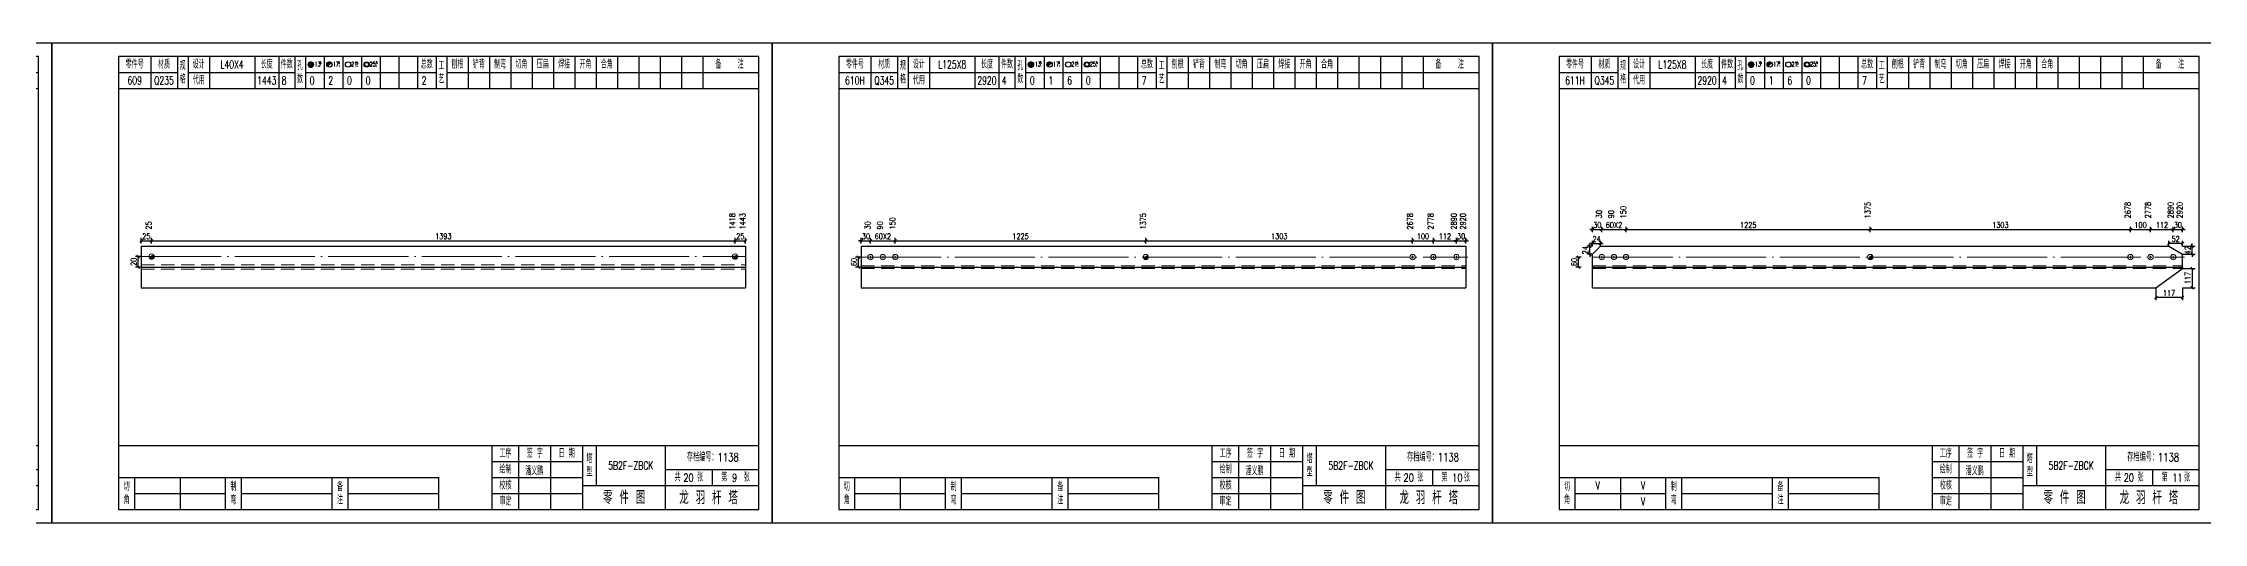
# Model space of a CAD drawing. Header units: millimetres. Extents: x 0 to 30240, y -10896 to -1348.
# Drawn here: x 2157 to 2967, y -4617 to -4437 of the extents above; entities that cross this region are included whole.
import ezdxf
from ezdxf.enums import TextEntityAlignment as Align

# ---------------------------------------------------------------- set-up
doc = ezdxf.new("R2010")
doc.units = ezdxf.units.MM
doc.header["$LTSCALE"] = 20
doc.header["$PDMODE"] = 1
doc.linetypes.add('DASHDOT2X', pattern=[1.75, 1.5, -0.125, 0, -0.125])
doc.linetypes.add('HIDDEN', pattern=[0.375, 0.25, -0.125])
for name, color, linetype, lineweight in [('1', 7, 'Continuous', 25), ('11', 3, 'Continuous', 13), ('2', 1, 'HIDDEN', 13), ('5', 1, 'Continuous', 13), ('7', 2, 'DASHDOT2X', 13)]:
    doc.layers.add(name, color=color, linetype=linetype, lineweight=lineweight)
doc.styles.get("Standard").update_dxf_attribs({"font": 'simplex', "width": 0.7, "bigfont": 'gbhzfs.shx'})
doc.styles.add('SYMBOL_TXT', font='txt.shx', dxfattribs={"width": 0.6})
doc.styles.add('TITLE_TXT', font='simplex.shx', dxfattribs={"width": 0.75, "height": 2.5, "bigfont": 'gbhzfs.shx'})
doc.dimstyles.get("Standard").update_dxf_attribs({"dimtxt": 2.1, "dimasz": 1, "dimexe": 1.05, "dimexo": 0, "dimgap": 0.63, "dimtad": 1, "dimzin": 0, "dimdsep": 46, "dimtxsty": 'standard', "dimblk": 'OBLIQUE', "dimblk1": 'OBLIQUE', "dimblk2": 'OBLIQUE', "dimcen": 0.09, "dimadec": 0, "dimazin": 0, "dimtfac": 1, "dimtdec": 1, "dimtix": 1, "dimtmove": 0, "dimatfit": 3, "dimfxl": 0, "dimtolj": 1, "dimtzin": 0, "dimarcsym": 0})
pattern_1 = [(0, (-3, 0), (0, 0.0125), [])]

# ---------------------------------------------------------------- blocks, each defined once
blk = doc.blocks.new('M12_HOLE')
h = blk.add_hatch()
h.set_pattern_fill('LINE', scale=0.1, style=0)
h.set_pattern_definition(pattern_1)
h.paths.add_polyline_path([(-5, 0, 1), (-1, 0, 1)])
at = {"color": 7}
blk.add_circle((-3, 0), 2, dxfattribs=at)
at = {"color": 7, "attachment_point": 1, "style": 'SYMBOL_TXT'}
for s, insert, char_height, width in [('13\\f??|b0|i0|c0|p54;.', (-0.1, 2.1), 3.5, 5.707), ('5', (3.7, 2.3), 1.8, 2.931)]:
    blk.add_mtext(s, dxfattribs=dict(at, insert=insert, char_height=char_height, width=width))
blk = doc.blocks.new('M16_HOLE')
h = blk.add_hatch()
h.set_pattern_fill('LINE', scale=0.1, style=0)
h.set_pattern_definition(pattern_1)
h.paths.add_polyline_path([(-1.6, 1.4, 0.668179), (-5, 0, 0.198912), (-4.4, -1.4)])
at = {"color": 7}
blk.add_circle((-3, 0), 2, dxfattribs=at)
at = {"color": 7, "attachment_point": 1, "style": 'SYMBOL_TXT'}
for s, insert, char_height, width in [('17.', (-0.4, 2.1), 3.5, 6.316), ('5', (3.6, 2.3), 1.8, 1.822)]:
    blk.add_mtext(s, dxfattribs=dict(at, insert=insert, char_height=char_height, width=width))
blk = doc.blocks.new('M20_HOLE')
at = {"color": 7}
blk.add_circle((-3, 0), 2, dxfattribs=at)
at = {"color": 7, "attachment_point": 1, "style": 'SYMBOL_TXT'}
for s, insert, char_height, width in [('21.', (-0.7, 2), 3.5, 6.074), ('5', (3.3, 2), 1.8, 1.458)]:
    blk.add_mtext(s, dxfattribs=dict(at, insert=insert, char_height=char_height, width=width))
blk = doc.blocks.new('M24_HOLE')
at = {"color": 7}
for radius in [2, 1.5]:
    blk.add_circle((-3, 0), radius, dxfattribs=at)
at = {"color": 7, "attachment_point": 1, "style": 'SYMBOL_TXT'}
for s, insert, char_height, width in [('25.', (-0.7, 2.1), 3.5, 2.429), ('5', (3.9, 2.3), 1.8, 1.944)]:
    blk.add_mtext(s, dxfattribs=dict(at, insert=insert, char_height=char_height, width=width))
blk = doc.blocks.new('JgCard')
for p, q in [((270, 180), (0, 180)), ((0, 180), (0, 0)), ((270, 0), (270, 180)), ((265, 175), (25, 175)), ((25, 175), (25, 5)), ((37, 175), (37, 163)), ((47, 175), (47, 163)), ((51, 175), (51, 163)), ((59, 175), (59, 163)), ((76, 175), (76, 163)), ((85, 175), (85, 163)), ((91, 175), (91, 163)), ((95, 175), (95, 163)), ((102, 175), (102, 163)), ((109, 175), (109, 163)), ((116, 175), (116, 163)), ((123, 175), (123, 163)), ((130, 175), (130, 163)), ((137, 175), (137, 163)), ((144, 175), (144, 163)), ((148, 175), (148, 163)), ((156, 175), (156, 163)), ((164, 175), (164, 163)), ((172, 175), (172, 163)), ((180, 175), (180, 163)), ((188, 175), (188, 163)), ((196, 175), (196, 163)), ((204, 175), (204, 163)), ((212, 175), (212, 163)), ((220, 175), (220, 163)), ((228, 175), (228, 163)), ((236, 175), (236, 163)), ((244, 175), (244, 163)), ((265, 5), (265, 175)), ((25, 169), (47, 169)), ((25, 163), (265, 163)), ((51, 169), (91, 169)), ((95, 169), (144, 169)), ((148, 169), (265, 169)), ((25, 29), (265, 29)), ((165, 5), (165, 29)), ((175, 5), (175, 29)), ((187, 5), (187, 29)), ((199, 5), (199, 29)), ((204, 29), (204, 14)), ((230, 5), (230, 29)), ((25, 17), (145, 17)), ((31, 5), (31, 17)), ((48, 17), (48, 5)), ((65, 5), (65, 17)), ((71, 5), (71, 17)), ((105, 5), (105, 17)), ((111, 5), (111, 17)), ((145, 5), (145, 17)), ((165, 23), (199, 23)), ((165, 17), (199, 17)), ((230, 20), (265, 20)), ((247.5, 20), (247.5, 14)), ((31, 11), (65, 11)), ((71, 11), (105, 11)), ((111, 11), (145, 11)), ((165, 11), (199, 11)), ((199, 14), (265, 14)), ((0, 0), (270, 0)), ((25, 5), (265, 5))]:
    blk.add_line(p, q)
blk.add_lwpolyline([(96.03, 171.99, -1), (98.03, 171.99, -1)], format="xyb", close=True)
blk.add_point((145, 96))
at = {"xscale": 0.5, "yscale": 0.5, "zscale": 0.5}
for name, p in [('M12_HOLE', (98.53, 171.99)), ('M16_HOLE', (105.5, 172)), ('M20_HOLE', (112.5, 172)), ('M24_HOLE', (119.5, 172))]:
    blk.add_blockref(name, p, dxfattribs=at)
at = {"style": 'TITLE_TXT', "width": 0.75}
for s, height, p in [('存档编号：1138', 3.076, (238.02, 23.07)), ('潘义鹏', 3, (177.45, 17.91)), ('龙 羽 杆 塔', 5, (235.17, 6.97))]:
    blk.add_text(s, height=height, dxfattribs=at).set_placement(p)
at = {"attachment_point": 5, "style": 'TITLE_TXT'}
for s, insert, char_height, width in [('零件号', (31, 172), 3, 15), ('材质', (42, 172), 3, 8), ('规格', (49, 169), 3, 4), ('设计', (55, 172), 3, 8), ('长度', (80.5, 172), 3, 8), ('件数', (88, 172), 3, 6), ('孔数', (93, 169), 3, 4), ('总数', (140.5, 172), 3, 7), ('工\\P艺', (146, 169), 3, 4), ('刨根', (152, 172), 3, 8), ('铲背', (160, 172), 3, 8), ('制弯', (168, 172), 3, 8), ('切角', (176, 172), 3, 8), ('压扁', (184, 172), 3, 8), ('焊接', (192, 172), 3, 8), ('开角', (200, 172), 3, 8), ('合角', (208, 172), 3, 8), ('备    注', (254, 172), 3, 22), ('代用', (55, 166), 3, 8), ('工序', (170, 26), 3, 10), ('签 字', (181, 26), 3, 12), ('日 期', (193, 26), 3, 12), ('塔\\P型', (201.5, 21.5), 3, 5), ('绘制', (170, 20), 3, 10), ('共    张', (238.75, 17), 3, 17.5), ('第    张', (256.25, 17), 3, 17.5), ('切\\P角', (28, 11), 3, 6), ('制\\P弯', (68, 11), 3, 6), ('备\\P注', (108, 11), 3, 6), ('校核', (170, 14), 3, 10), ('审定', (170, 8), 3, 10), ('零 件 图', (214.5, 9.5), 5, 31)]:
    blk.add_mtext(s, dxfattribs=dict(at, insert=insert, char_height=char_height, width=width))
blk = doc.blocks.new('M16')
for p, q in [((-0.71, -0.71), (0.71, 0.71)), ((-0.4, 0), (0.4, 0)), ((0, 0.4), (0, -0.4))]:
    blk.add_line(p, q)
blk.add_circle((0, 0), 1)
for radius in [0.8, 0.6, 0.4, 0.2]:
    blk.add_arc((0, 0), radius, 225, 45)
blk = doc.blocks.new('_Oblique')
at = {"color": 0, "linetype": 'ByBlock', "lineweight": -2}
blk.add_line((-0.5, -0.5), (0.5, 0.5), dxfattribs=at)
blk = doc.blocks.new('*D6578')
at = {"layer": '11', "color": 0, "lineweight": -2}
for p, q in [((2953.63, -4513.48), (2953.63, -4511.38)), ((2958.7, -4513.48), (2958.7, -4511.38)), ((2958.7, -4512.43), (2953.63, -4512.43))]:
    blk.add_line(p, q, dxfattribs=at)
at = {"layer": 'Defpoints', "color": 0}
for p in [(2953.63, -4512.43), (2953.63, -4513.48), (2958.7, -4513.48)]:
    blk.add_point(p, dxfattribs=at)
at = {"layer": '11', "color": 0, "lineweight": -2, "rotation": 180}
blk.add_blockref('_Oblique', (2953.63, -4512.43), dxfattribs=at)
at = {"layer": '11', "color": 0, "lineweight": -2}
blk.add_blockref('_Oblique', (2958.7, -4512.43), dxfattribs=at)
at = {"layer": '11', "color": 0, "insert": (2956.16, -4510.75), "char_height": 2.1, "attachment_point": 5}
blk.add_mtext('\\A1;52', dxfattribs=at)
blk = doc.blocks.new('*D6579')
at = {"layer": '11', "color": 0, "lineweight": -2}
for p, q in [((2958.7, -4513.48), (2963.43, -4513.48)), ((2958.7, -4516.47), (2963.43, -4516.47)), ((2962.38, -4513.48), (2962.38, -4512.48)), ((2962.38, -4516.47), (2962.38, -4513.48)), ((2962.38, -4516.47), (2962.38, -4517.47))]:
    blk.add_line(p, q, dxfattribs=at)
at = {"layer": 'Defpoints', "color": 0}
for p in [(2958.7, -4513.48), (2958.7, -4516.47), (2962.38, -4513.48)]:
    blk.add_point(p, dxfattribs=at)
at = {"layer": '11', "color": 0, "lineweight": -2}
for p, rotation in [((2962.38, -4513.48), 270), ((2962.38, -4516.47), 90)]:
    blk.add_blockref('_Oblique', p, dxfattribs=dict(at, rotation=rotation))
at = {"layer": '11', "color": 0, "insert": (2960.7, -4514.97), "char_height": 2.1, "attachment_point": 5, "rotation": 90}
blk.add_mtext('\\A1;42', dxfattribs=at)
blk = doc.blocks.new('*D6580')
at = {"layer": '11', "color": 0, "lineweight": -2}
for p, q in [((2948.7, -4529.02), (2948.7, -4533.75)), ((2958.7, -4532.7), (2948.7, -4532.7)), ((2958.7, -4529.02), (2958.7, -4533.75))]:
    blk.add_line(p, q, dxfattribs=at)
at = {"layer": 'Defpoints', "color": 0}
for p in [(2948.7, -4529.02), (2948.7, -4532.7), (2958.7, -4529.02)]:
    blk.add_point(p, dxfattribs=at)
at = {"layer": '11', "color": 0, "lineweight": -2, "rotation": 180}
blk.add_blockref('_Oblique', (2948.7, -4532.7), dxfattribs=at)
at = {"layer": '11', "color": 0, "lineweight": -2}
blk.add_blockref('_Oblique', (2958.7, -4532.7), dxfattribs=at)
at = {"layer": '11', "color": 0, "insert": (2953.7, -4531.02), "char_height": 2.1, "attachment_point": 5}
blk.add_mtext('\\A1;117', dxfattribs=at)
blk = doc.blocks.new('*D6581')
at = {"layer": '11', "color": 0, "lineweight": -2}
for p, q in [((2958.7, -4521.75), (2963.43, -4521.75)), ((2962.38, -4521.75), (2962.38, -4529.02)), ((2958.7, -4529.02), (2963.43, -4529.02))]:
    blk.add_line(p, q, dxfattribs=at)
at = {"layer": 'Defpoints', "color": 0}
for p in [(2958.7, -4521.75), (2958.7, -4529.02), (2962.38, -4529.02)]:
    blk.add_point(p, dxfattribs=at)
at = {"layer": '11', "color": 0, "lineweight": -2}
for p, rotation in [((2962.38, -4521.75), 90), ((2962.38, -4529.02), 270)]:
    blk.add_blockref('_Oblique', p, dxfattribs=dict(at, rotation=rotation))
at = {"layer": '11', "color": 0, "insert": (2960.7, -4525.39), "char_height": 2.1, "attachment_point": 5, "rotation": 90}
blk.add_mtext('\\A1;117', dxfattribs=at)
blk = doc.blocks.new('*D6582')
at = {"layer": '11', "color": 0, "lineweight": -2}
for p, q in [((2737.6, -4513.48), (2737.6, -4511.38)), ((2740.58, -4513.48), (2740.58, -4511.38)), ((2737.6, -4512.43), (2736.6, -4512.43)), ((2737.6, -4512.43), (2740.58, -4512.43)), ((2740.58, -4512.43), (2741.58, -4512.43))]:
    blk.add_line(p, q, dxfattribs=at)
at = {"layer": 'Defpoints', "color": 0}
for p in [(2737.6, -4513.48), (2740.58, -4512.43), (2740.58, -4513.48)]:
    blk.add_point(p, dxfattribs=at)
at = {"layer": '11', "color": 0, "lineweight": -2}
blk.add_blockref('_Oblique', (2737.6, -4512.43), dxfattribs=at)
at = {"layer": '11', "color": 0, "lineweight": -2, "rotation": 180}
blk.add_blockref('_Oblique', (2740.58, -4512.43), dxfattribs=at)
at = {"layer": '11', "color": 0, "insert": (2739.09, -4510.75), "char_height": 2.1, "attachment_point": 5}
blk.add_mtext('\\A1;24', dxfattribs=at)
blk = doc.blocks.new('*D6583')
at = {"layer": '11', "color": 0, "lineweight": -2}
for p, q in [((2737.6, -4513.48), (2735.5, -4513.48)), ((2737.6, -4516.47), (2735.5, -4516.47)), ((2736.55, -4513.48), (2736.55, -4512.48)), ((2736.55, -4516.47), (2736.55, -4513.48)), ((2736.55, -4516.47), (2736.55, -4517.47))]:
    blk.add_line(p, q, dxfattribs=at)
at = {"layer": 'Defpoints', "color": 0}
for p in [(2736.55, -4513.48), (2737.6, -4513.48), (2737.6, -4516.47)]:
    blk.add_point(p, dxfattribs=at)
at = {"layer": '11', "color": 0, "lineweight": -2}
for p, rotation in [((2736.55, -4513.48), 270), ((2736.55, -4516.47), 90)]:
    blk.add_blockref('_Oblique', p, dxfattribs=dict(at, rotation=rotation))
at = {"layer": '11', "color": 0, "insert": (2734.87, -4514.97), "char_height": 2.1, "attachment_point": 5, "rotation": 90}
blk.add_mtext('\\A1;24', dxfattribs=at)
blk = doc.blocks.new('*D6584')
at = {"layer": '11', "color": 0, "lineweight": -2}
for p, q in [((2955.26, -4507.18), (2954.26, -4507.18)), ((2955.26, -4508.23), (2955.26, -4506.13)), ((2955.26, -4507.18), (2958.7, -4507.18)), ((2958.7, -4508.23), (2958.7, -4506.13)), ((2958.7, -4507.18), (2959.7, -4507.18))]:
    blk.add_line(p, q, dxfattribs=at)
at = {"layer": 'Defpoints', "color": 0}
for p in [(2955.26, -4508.23), (2958.7, -4507.18), (2958.7, -4508.23)]:
    blk.add_point(p, dxfattribs=at)
at = {"layer": '11', "color": 0, "lineweight": -2}
blk.add_blockref('_Oblique', (2955.26, -4507.18), dxfattribs=at)
at = {"layer": '11', "color": 0, "lineweight": -2, "rotation": 180}
blk.add_blockref('_Oblique', (2958.7, -4507.18), dxfattribs=at)
at = {"layer": '11', "color": 0, "insert": (2956.98, -4505.5), "char_height": 2.1, "attachment_point": 5}
blk.add_mtext('\\A1;30', dxfattribs=at)
blk = doc.blocks.new('*D6590')
at = {"layer": '11', "color": 0, "lineweight": -2}
for p, q in [((2737.6, -4507.18), (2736.6, -4507.18)), ((2737.6, -4508.23), (2737.6, -4506.13)), ((2737.6, -4507.18), (2741.04, -4507.18)), ((2741.04, -4508.23), (2741.04, -4506.13)), ((2741.04, -4507.18), (2742.04, -4507.18))]:
    blk.add_line(p, q, dxfattribs=at)
at = {"layer": 'Defpoints', "color": 0}
for p in [(2737.6, -4508.23), (2741.04, -4507.18), (2741.04, -4508.23)]:
    blk.add_point(p, dxfattribs=at)
at = {"layer": '11', "color": 0, "lineweight": -2}
blk.add_blockref('_Oblique', (2737.6, -4507.18), dxfattribs=at)
at = {"layer": '11', "color": 0, "lineweight": -2, "rotation": 180}
blk.add_blockref('_Oblique', (2741.04, -4507.18), dxfattribs=at)
at = {"layer": '11', "color": 0, "insert": (2739.32, -4505.5), "char_height": 2.1, "attachment_point": 5}
blk.add_mtext('\\A1;30', dxfattribs=at)
blk = doc.blocks.new('M20')
for p, q in [((-0.5, 0), (0.5, 0)), ((0, -0.5), (0, 0.5))]:
    blk.add_line(p, q)
blk.add_circle((0, 0), 1)
blk = doc.blocks.new('*D6592')
at = {"layer": '11', "color": 0, "lineweight": -2}
for p, q in [((2686.56, -4511.38), (2685.56, -4511.38)), ((2686.56, -4512.43), (2686.56, -4510.33)), ((2686.56, -4511.38), (2690, -4511.38)), ((2690, -4512.43), (2690, -4510.33)), ((2690, -4511.38), (2691, -4511.38))]:
    blk.add_line(p, q, dxfattribs=at)
at = {"layer": 'Defpoints', "color": 0}
for p in [(2690, -4511.38), (2686.56, -4512.43), (2690, -4512.43)]:
    blk.add_point(p, dxfattribs=at)
at = {"layer": '11', "color": 0, "lineweight": -2}
blk.add_blockref('_Oblique', (2686.56, -4511.38), dxfattribs=at)
at = {"layer": '11', "color": 0, "lineweight": -2, "rotation": 180}
blk.add_blockref('_Oblique', (2690, -4511.38), dxfattribs=at)
at = {"layer": '11', "color": 0, "insert": (2688.28, -4509.7), "char_height": 2.1, "attachment_point": 5}
blk.add_mtext('\\A1;30', dxfattribs=at)
blk = doc.blocks.new('*D6598')
at = {"layer": '11', "color": 0, "lineweight": -2}
for p, q in [((2463.4, -4511.38), (2462.4, -4511.38)), ((2463.4, -4512.43), (2463.4, -4510.33)), ((2463.4, -4511.38), (2466.84, -4511.38)), ((2466.84, -4512.43), (2466.84, -4510.33)), ((2466.84, -4511.38), (2467.84, -4511.38))]:
    blk.add_line(p, q, dxfattribs=at)
at = {"layer": 'Defpoints', "color": 0}
for p in [(2466.84, -4511.38), (2463.4, -4512.43), (2466.84, -4512.43)]:
    blk.add_point(p, dxfattribs=at)
at = {"layer": '11', "color": 0, "lineweight": -2}
blk.add_blockref('_Oblique', (2463.4, -4511.38), dxfattribs=at)
at = {"layer": '11', "color": 0, "lineweight": -2, "rotation": 180}
blk.add_blockref('_Oblique', (2466.84, -4511.38), dxfattribs=at)
at = {"layer": '11', "color": 0, "insert": (2465.12, -4509.7), "char_height": 2.1, "attachment_point": 5}
blk.add_mtext('\\A1;30', dxfattribs=at)

msp = doc.modelspace()

# ---------------------------------------------------------------- linework, layer by layer
at = {"layer": '1'}
for p, q in [((2193.4, -4513.482), (2193.4, -4529.022)), ((2193.4, -4513.482), (2420, -4513.482)), ((2420, -4513.482), (2420, -4529.022)), ((2463.4, -4513.482), (2690, -4513.482)), ((2463.4, -4513.482), (2463.4, -4529.022)), ((2690, -4513.482), (2690, -4529.022)), ((2737.6, -4516.466), (2740.581, -4513.482)), ((2737.6, -4521.252), (2737.6, -4516.466)), ((2740.581, -4513.482), (2953.626, -4513.482)), ((2953.626, -4513.482), (2958.7, -4516.466)), ((2958.7, -4521.252), (2958.7, -4516.466)), ((2193.4, -4521.252), (2420, -4521.252)), ((2463.4, -4521.252), (2690, -4521.252)), ((2737.6, -4521.252), (2958.7, -4521.252)), ((2737.6, -4529.022), (2737.6, -4521.252)), ((2948.705, -4529.022), (2958.7, -4521.749)), ((2958.7, -4521.252), (2958.7, -4521.749)), ((2193.4, -4529.022), (2420, -4529.022)), ((2463.4, -4529.022), (2690, -4529.022)), ((2737.6, -4529.022), (2948.705, -4529.022))]:
    msp.add_line(p, q, dxfattribs=at)
at = {"layer": '2'}
for p, q in [((2193.4, -4520.475), (2420, -4520.475)), ((2193.4, -4522.029), (2420, -4522.029)), ((2463.4, -4520.755), (2690, -4520.755)), ((2463.4, -4521.749), (2690, -4521.749)), ((2737.6, -4520.755), (2958.7, -4520.755)), ((2737.6, -4521.749), (2958.7, -4521.749))]:
    msp.add_line(p, q, dxfattribs=at)
at = {"layer": '7'}
for p, q in [((2193.4, -4517.367), (2420.295, -4517.367)), ((2463.4, -4517.522), (2690.76, -4517.522)), ((2737.6, -4517.522), (2959.46, -4517.522))]:
    msp.add_line(p, q, dxfattribs=at)

# ---------------------------------------------------------------- block references
at = {"layer": '1'}
for p in [(1890, -4617.252), (2160, -4617.252), (2430, -4617.252), (2700, -4617.252)]:
    msp.add_blockref('JgCard', p, dxfattribs=at)
at = {"layer": '5'}
for name, p in [('M16', (2197.326, -4517.367)), ('M16', (2416.095, -4517.367)), ('M20', (2466.84, -4517.522)), ('M20', (2471.495, -4517.522)), ('M20', (2476.151, -4517.522)), ('M16', (2570.088, -4517.522)), ('M20', (2670.111, -4517.522)), ('M20', (2677.87, -4517.522)), ('M20', (2686.56, -4517.522)), ('M20', (2741.04, -4517.522)), ('M20', (2745.583, -4517.522)), ('M20', (2750.125, -4517.522)), ('M16', (2841.699, -4517.522)), ('M20', (2939.21, -4517.522)), ('M20', (2946.781, -4517.522)), ('M20', (2955.26, -4517.522))]:
    msp.add_blockref(name, p, dxfattribs=at)

# ---------------------------------------------------------------- texts
at = {"style": 'TITLE_TXT', "width": 0.75}
for s, p in [('20', (2396.702, -4601.79)), ('9', (2414.929, -4601.835)), ('20', (2666.702, -4601.79)), ('10', (2684.929, -4601.835)), ('20', (2936.702, -4601.79)), ('11', (2954.929, -4601.835))]:
    msp.add_text(s, height=3, dxfattribs=at).set_placement(p)
at = {"layer": '1', "width": 0.7}
for s, p in [('L40X4', (2227.5, -4445.252)), ('L125X8', (2497.5, -4445.252)), ('L125X8', (2767.5, -4445.252)), ('609', (2191, -4451.252)), ('Q235', (2202, -4451.252)), ('1443', (2240.5, -4451.252)), ('8', (2247, -4451.252)), ('0', (2257.5, -4451.252)), ('2', (2264.5, -4451.252)), ('0', (2271.5, -4451.252)), ('0', (2278.5, -4451.252)), ('2', (2299.5, -4451.252)), ('610H', (2461, -4451.252)), ('Q345', (2472, -4451.252)), ('2920', (2510.5, -4451.252)), ('4', (2517, -4451.252)), ('0', (2527.5, -4451.252)), ('1', (2534.5, -4451.252)), ('6', (2541.5, -4451.252)), ('0', (2548.5, -4451.252)), ('7', (2569.5, -4451.252)), ('611H', (2731, -4451.252)), ('Q345', (2742, -4451.252)), ('2920', (2780.5, -4451.252)), ('4', (2787, -4451.252)), ('0', (2797.5, -4451.252)), ('1', (2804.5, -4451.252)), ('6', (2811.5, -4451.252)), ('0', (2818.5, -4451.252)), ('7', (2839.5, -4451.252)), ('V', (2739.5, -4603.252)), ('V', (2756.5, -4603.252)), ('V', (2756.5, -4609.252))]:
    msp.add_text(s, height=3, dxfattribs=at).set_placement(p, align=Align.MIDDLE_CENTER)
for s, p in [('1418', (2416.074, -4507.182)), ('1443', (2420, -4507.182)), ('150', (2476.154, -4507.182)), ('1375', (2570.121, -4507.182)), ('2678', (2670.158, -4507.182)), ('2778', (2677.918, -4507.182)), ('2890', (2686.609, -4507.182)), ('2920', (2690, -4507.182)), ('30', (2741.04, -4502.982)), ('90', (2745.583, -4502.982)), ('150', (2750.125, -4502.982)), ('1375', (2841.73, -4502.982)), ('2678', (2939.252, -4502.982)), ('2778', (2946.822, -4502.982)), ('2890', (2955.312, -4502.982)), ('2920', (2958.7, -4502.982)), ('25', (2197.303, -4507.182)), ('30', (2466.843, -4507.182)), ('90', (2471.498, -4507.182))]:
    msp.add_text(s, height=2.1, rotation=90, dxfattribs=at).set_placement(p)
at = {"layer": '1', "char_height": 3, "width": 26, "attachment_point": 5}
for insert in [(2377, -4595.752), (2647, -4595.752), (2917, -4595.752)]:
    msp.add_mtext('5B2F-ZBCK', dxfattribs=dict(at, insert=insert))

# ---------------------------------------------------------------- dimensions: what is measured, and where the dimension line sits
at = {"layer": '1'}
for base, p1, p2, text in [((2192.35, -4517.367), (2193.35, -4521.252), (2193.35, -4517.367), '20'), ((2462.35, -4517.522), (2463.35, -4521.252), (2463.35, -4517.522), '60'), ((2732.35, -4517.522), (2733.35, -4521.252), (2733.35, -4517.522), '60')]:
    msp.add_linear_dim(base=base, p1=p1, p2=p2, angle=90, text=text, dimstyle='standard', dxfattribs=at).render()
at = {"layer": '11'}
for base, p1, p2, text in [((2197.326, -4511.382), (2193.4, -4512.432), (2197.326, -4512.432), '25'), ((2416.095, -4511.382), (2197.326, -4512.432), (2416.095, -4512.432), '1393'), ((2420, -4511.382), (2416.095, -4512.432), (2420, -4512.432), '25'), ((2476.151, -4511.382), (2466.84, -4512.432), (2476.151, -4512.432), '60X2'), ((2570.088, -4511.382), (2476.151, -4512.432), (2570.088, -4512.432), '1225'), ((2670.111, -4511.382), (2570.088, -4512.432), (2670.111, -4512.432), '1303'), ((2677.87, -4511.382), (2670.111, -4512.432), (2677.87, -4512.432), '100'), ((2686.56, -4511.382), (2677.87, -4512.432), (2686.56, -4512.432), '112'), ((2750.125, -4507.182), (2741.04, -4508.232), (2750.125, -4508.232), '60X2'), ((2841.699, -4507.182), (2750.125, -4508.232), (2841.699, -4508.232), '1225'), ((2939.21, -4507.182), (2841.699, -4508.232), (2939.21, -4508.232), '1303'), ((2946.781, -4507.182), (2939.21, -4508.232), (2946.781, -4508.232), '100'), ((2955.26, -4507.182), (2946.781, -4508.232), (2955.26, -4508.232), '112')]:
    msp.add_linear_dim(base=base, p1=p1, p2=p2, text=text, dimstyle='standard', dxfattribs=at).render()
for base, p1, p2, text, picture, middle in [((2466.84, -4511.382), (2463.4, -4512.432), (2466.84, -4512.432), '30', '*D6598', (2465.12, -4509.702)), ((2690, -4511.382), (2686.56, -4512.432), (2690, -4512.432), '30', '*D6592', (2688.28, -4509.702)), ((2741.04, -4507.182), (2737.6, -4508.232), (2741.04, -4508.232), '30', '*D6590', (2739.32, -4505.502)), ((2740.581, -4512.432), (2737.6, -4513.482), (2740.581, -4513.482), '24', '*D6582', (2739.091, -4510.752)), ((2953.626, -4512.432), (2958.7, -4513.482), (2953.626, -4513.482), '52', '*D6578', (2956.163, -4510.752)), ((2958.7, -4507.182), (2955.26, -4508.232), (2958.7, -4508.232), '30', '*D6584', (2956.98, -4505.502)), ((2948.705, -4532.697), (2958.7, -4529.022), (2948.705, -4529.022), '117', '*D6580', (2953.702, -4531.017))]:
    dim = msp.add_linear_dim(base=base, p1=p1, p2=p2, text=text, dimstyle='standard', dxfattribs=at)
    dim.commit()
    dim.dimension.update_dxf_attribs({"geometry": picture, "text_midpoint": middle})
for base, p1, p2, text, picture, middle in [((2736.55, -4513.482), (2737.6, -4516.466), (2737.6, -4513.482), '24', '*D6583', (2734.87, -4514.974)), ((2962.375, -4513.482), (2958.7, -4516.466), (2958.7, -4513.482), '42', '*D6579', (2960.695, -4514.974)), ((2962.375, -4529.022), (2958.7, -4521.749), (2958.7, -4529.022), '117', '*D6581', (2960.695, -4525.386))]:
    dim = msp.add_linear_dim(base=base, p1=p1, p2=p2, angle=90, text=text, dimstyle='standard', dxfattribs=at)
    dim.commit()
    dim.dimension.update_dxf_attribs({"geometry": picture, "text_midpoint": middle})

doc.saveas('drawing.dxf')
